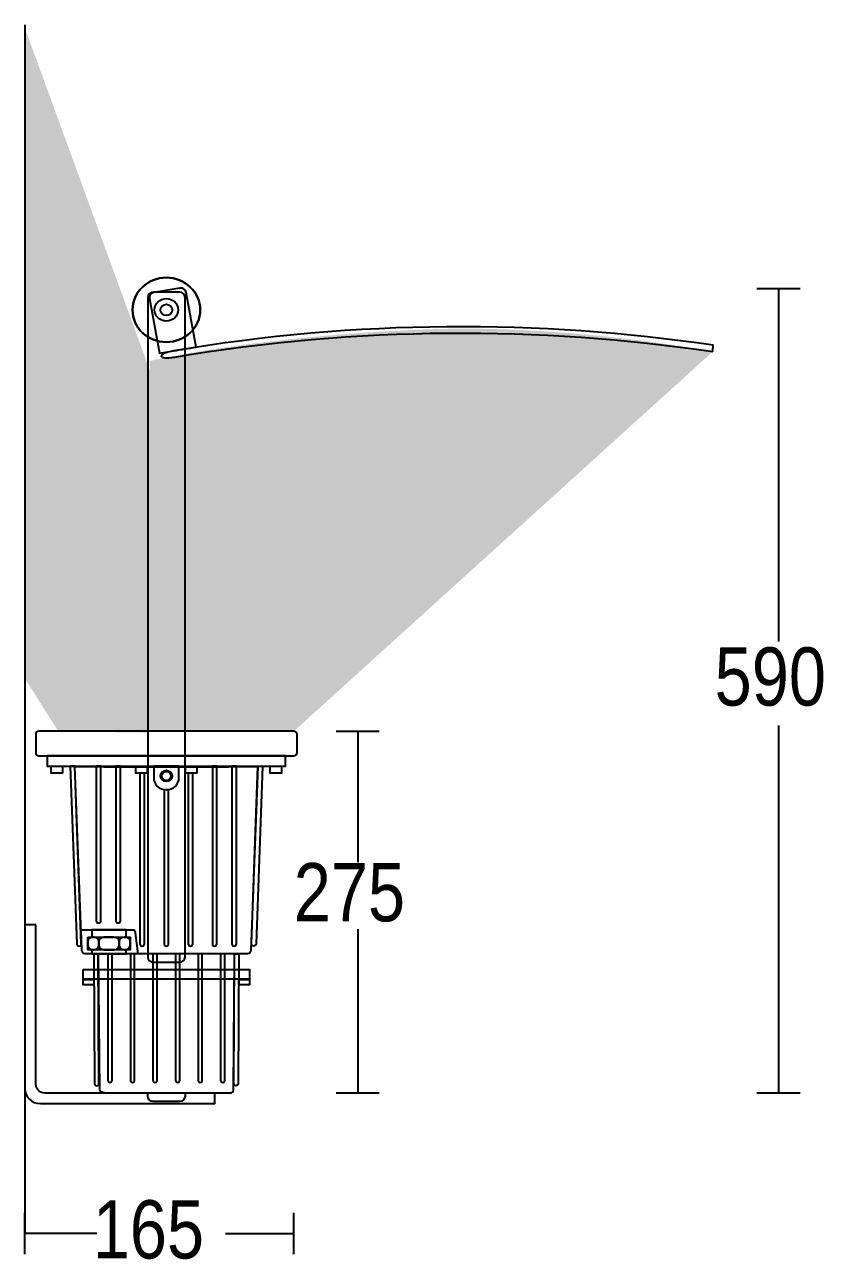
# Model space of a CAD drawing. Extents: x 0 to 113, y 0 to 281.
# Drawn here: x 19.2 to 113.3, y 135.5 to 281.1 of the extents above; entities that cross this region are included whole.
import ezdxf

# ---------------------------------------------------------------- set-up
doc = ezdxf.new("R2010")
doc.units = 0
doc.layers.add('LIVELLO_1', color=160, linetype='Continuous')
doc.styles.add('STD', font='txt')

# ---------------------------------------------------------------- blocks, each defined once
blk = doc.blocks.new('AI9-BLK1')
at = {"layer": 'LIVELLO_1'}
h = blk.add_hatch(color=255, dxfattribs=at)
h.dxf.hatch_style = 2
h.paths.add_polyline_path([(-34.78, 57.22), (-38.73, 63.46), (-38.75, 140.2), (-24, 99.8), (-24, 57.08)])
h = blk.add_hatch(color=255, dxfattribs=at)
h.dxf.hatch_style = 2
edge = h.paths.add_edge_path()
edge.add_spline(control_points=[(-24, 57.23), (-24, 57.23), (-24, 100.91), (-24, 100.91), (-24, 100.91), (-12.49, 103.66), (6.88, 104.56), (24.78, 105.47), (42.38, 102.01), (42.38, 102.01), (42.38, 102.01), (-7.03, 57.23), (-7.03, 57.23), (-7.03, 57.23), (-24, 57.23), (-24, 57.23)], knot_values=[0, 0, 0, 0, 1, 1, 1, 2, 2, 2, 3, 3, 3, 4, 4, 4, 5, 5, 5, 5], degree=3, periodic=0)
at = {"layer": 'LIVELLO_1', "color": 7}
for p, q in [((-38.73, 140.56), (-38.73, 14.4)), ((47.58, 109.44), (52.68, 109.44)), ((50.13, 109.44), (50.13, 67.84)), ((-38.73, 91.17), (-38.73, -1.98)), ((-2.04, 57.26), (3.06, 57.26)), ((0.51, 57.26), (0.51, 41.79)), ((50.13, 57.93), (50.13, 14.59)), ((0.51, 33.9), (0.51, 14.59)), ((-2.04, 14.59), (3.06, 14.59)), ((47.58, 14.59), (52.68, 14.59)), ((-38.73, -4.41), (-38.73, 0.44)), ((-7.03, -4.41), (-7.03, 0.44)), ((-30.26, -1.98), (-38.73, -1.98)), ((-15.07, -1.98), (-7.03, -1.98))]:
    blk.add_line(p, q, dxfattribs=at)
for points in [[(-7.99, 54.35), (-36.12, 54.35), (-36.12, 53.11), (-32.98, 53.11), (-11.12, 53.11), (-7.99, 53.11)], [(-35.63, 53.11), (-34.31, 53.11), (-34.31, 52.29), (-35.63, 52.29)], [(-25.64, 53.11), (-24.31, 53.11), (-24.31, 52.29), (-25.64, 52.29)], [(-19.79, 53.11), (-18.47, 53.11), (-18.47, 52.29), (-19.79, 52.29)], [(-9.8, 53.11), (-8.47, 53.11), (-8.47, 52.29), (-9.8, 52.29)], [(-26.78, 33.83), (-30.83, 33.83), (-30.83, 32.96), (-26.78, 32.96)], [(-31.31, 32.96), (-26.3, 32.96), (-26.3, 31.47), (-31.31, 31.47)], [(-26.78, 31.47), (-30.83, 31.47), (-30.83, 30.98), (-26.78, 30.98)], [(-31.87, 29.15), (-12.23, 29.15), (-12.23, 27.99), (-13.89, 27.99), (-30.22, 27.99), (-31.87, 27.99)], [(-31.87, 27.97), (-30.62, 27.97), (-30.62, 27.32), (-31.87, 27.32)], [(-13.49, 27.97), (-12.23, 27.97), (-12.23, 27.32), (-13.49, 27.32)]]:
    blk.add_lwpolyline(points, close=True, dxfattribs=at)
for centre, major_axis, ratio in [((-22.05, 106.93), (-3.99, 0), 0.952352), ((-22.05, 106.93), (-1.39, 0), 0.952506), ((-22.05, 106.93), (-0.694, 0), 0.950716), ((-22.05, 51.98), (-0.694, 0), 0.950964), ((-22.05, 51.96), (-0.541, 0), 0.956045)]:
    blk.add_ellipse(centre, major_axis=major_axis, ratio=ratio, dxfattribs=at)
for points, knots in [([(-26.04, 106.93), (-26.04, 109.03), (-24.26, 110.73), (-22.05, 110.73), (-19.85, 110.73), (-18.06, 109.03), (-18.06, 106.93), (-18.06, 104.83), (-19.85, 103.13), (-22.05, 103.13), (-24.26, 103.13), (-26.04, 104.83), (-26.04, 106.93)], [0, 0, 0, 0, 1, 1, 1, 2, 2, 2, 3, 3, 3, 4, 4, 4, 4]), ([(-23.53, 108.97), (-23.53, 108.97), (-20.45, 109.49), (-20.45, 109.49), (-20.11, 109.55), (-19.78, 109.33), (-19.72, 109), (-19.72, 109), (-18.52, 102.54), (-18.52, 102.54), (-19.41, 102.4), (-20.31, 102.25), (-21.2, 102.1), (-21.2, 102.1), (-22.86, 101.82), (-22.86, 101.82), (-22.86, 101.82), (-24.05, 108.27), (-24.05, 108.27), (-24.11, 108.6), (-23.88, 108.92), (-23.53, 108.97)], [0, 0, 0, 0, 1, 1, 1, 2, 2, 2, 3, 3, 3, 4, 4, 4, 5, 5, 5, 6, 6, 6, 7, 7, 7, 7]), ([(-23.53, 108.97), (-23.53, 108.97), (-20.45, 109.49), (-20.45, 109.49), (-20.11, 109.55), (-19.78, 109.33), (-19.72, 109), (-19.72, 109), (-18.52, 102.54), (-18.52, 102.54), (-19.41, 102.4), (-20.31, 102.25), (-21.2, 102.1), (-21.2, 102.1), (-22.86, 101.82), (-22.86, 101.82), (-22.86, 101.82), (-24.05, 108.27), (-24.05, 108.27), (-24.11, 108.6), (-23.88, 108.92), (-23.53, 108.97)], [0, 0, 0, 0, 1, 1, 1, 2, 2, 2, 3, 3, 3, 4, 4, 4, 5, 5, 5, 6, 6, 6, 7, 7, 7, 7]), ([(-23.61, 109.02), (-23.61, 109.02), (-20.49, 109.02), (-20.49, 109.02), (-20.13, 109.02), (-19.85, 108.75), (-19.85, 108.41), (-19.85, 108.41), (-19.85, 30.61), (-19.85, 30.61), (-19.85, 30.28), (-20.13, 30.01), (-20.49, 30.01), (-20.49, 30.01), (-23.61, 30.01), (-23.61, 30.01), (-23.96, 30.01), (-24.25, 30.28), (-24.25, 30.61), (-24.25, 30.61), (-24.25, 108.41), (-24.25, 108.41), (-24.25, 108.75), (-23.96, 109.02), (-23.61, 109.02)], [0, 0, 0, 0, 1, 1, 1, 2, 2, 2, 3, 3, 3, 4, 4, 4, 5, 5, 5, 6, 6, 6, 7, 7, 7, 8, 8, 8, 8]), ([(-23.61, 109.02), (-23.61, 109.02), (-20.49, 109.02), (-20.49, 109.02), (-20.13, 109.02), (-19.85, 108.75), (-19.85, 108.41), (-19.85, 108.41), (-19.85, 30.61), (-19.85, 30.61), (-19.85, 30.28), (-20.13, 30.01), (-20.49, 30.01), (-20.49, 30.01), (-23.61, 30.01), (-23.61, 30.01), (-23.96, 30.01), (-24.25, 30.28), (-24.25, 30.61), (-24.25, 30.61), (-24.25, 108.41), (-24.25, 108.41), (-24.25, 108.75), (-23.96, 109.02), (-23.61, 109.02)], [0, 0, 0, 0, 1, 1, 1, 2, 2, 2, 3, 3, 3, 4, 4, 4, 5, 5, 5, 6, 6, 6, 7, 7, 7, 8, 8, 8, 8]), ([(42.38, 102.01), (21.88, 105.06), (0.51, 105), (-21.06, 101.37), (-23.13, 101.03), (-23.25, 101.76), (-21.2, 102.1), (0.44, 105.74), (21.87, 105.81), (42.43, 102.75), (42.43, 102.75), (42.38, 102.01), (42.38, 102.01)], [0, 0, 0, 0, 1, 1, 1, 2, 2, 2, 3, 3, 3, 4, 4, 4, 4]), ([(42.38, 102.01), (21.88, 105.06), (0.51, 105), (-21.06, 101.37), (-23.13, 101.03), (-23.25, 101.76), (-21.2, 102.1), (0.44, 105.74), (21.87, 105.81), (42.43, 102.75), (42.43, 102.75), (42.38, 102.01), (42.38, 102.01)], [0, 0, 0, 0, 1, 1, 1, 2, 2, 2, 3, 3, 3, 4, 4, 4, 4]), ([(-37.07, 57.23), (-37.07, 57.23), (-7.03, 57.23), (-7.03, 57.23), (-6.82, 57.23), (-6.64, 57.07), (-6.64, 56.87), (-6.64, 56.87), (-6.64, 54.71), (-6.64, 54.71), (-6.64, 54.51), (-6.82, 54.35), (-7.03, 54.35), (-7.03, 54.35), (-37.07, 54.35), (-37.07, 54.35), (-37.29, 54.35), (-37.46, 54.51), (-37.46, 54.71), (-37.46, 54.71), (-37.46, 56.87), (-37.46, 56.87), (-37.46, 57.07), (-37.29, 57.23), (-37.07, 57.23)], [0, 0, 0, 0, 1, 1, 1, 2, 2, 2, 3, 3, 3, 4, 4, 4, 5, 5, 5, 6, 6, 6, 7, 7, 7, 8, 8, 8, 8]), ([(-32.85, 53.11), (-32.85, 53.11), (-32.08, 32.16), (-32.08, 32.16), (-32.08, 32.03), (-32.19, 31.91), (-32.33, 31.91), (-32.5, 31.91), (-32.61, 32.03), (-32.62, 32.16), (-32.62, 32.16), (-33.39, 53.11), (-33.39, 53.11), (-33.39, 53.11), (-32.85, 53.11), (-32.85, 53.11)], [0, 0, 0, 0, 1, 1, 1, 2, 2, 2, 3, 3, 3, 4, 4, 4, 5, 5, 5, 5]), ([(-12.08, 31.38), (-12.08, 31.38), (-11.25, 53.09), (-11.25, 53.09), (-11.45, 53.04), (-32.65, 53.04), (-32.85, 53.09), (-32.85, 53.09), (-32.02, 31.38), (-32.02, 31.38), (-32.02, 31.17), (-31.85, 31.01), (-31.63, 31.01), (-31.63, 31.01), (-12.47, 31.01), (-12.47, 31.01), (-12.26, 31.01), (-12.08, 31.17), (-12.08, 31.38)], [0, 0, 0, 0, 1, 1, 1, 2, 2, 2, 3, 3, 3, 4, 4, 4, 5, 5, 5, 6, 6, 6, 6]), ([(-30.31, 53.11), (-30.31, 53.11), (-29.77, 53.11), (-29.77, 53.11), (-29.77, 53.11), (-29.77, 34.88), (-29.77, 34.88), (-29.77, 34.74), (-29.89, 34.63), (-30.05, 34.63), (-30.2, 34.63), (-30.31, 34.74), (-30.31, 34.88), (-30.31, 34.88), (-30.31, 53.11), (-30.31, 53.11)], [0, 0, 0, 0, 1, 1, 1, 2, 2, 2, 3, 3, 3, 4, 4, 4, 5, 5, 5, 5]), ([(-28, 53.11), (-28, 53.11), (-27.47, 53.11), (-27.47, 53.11), (-27.47, 53.11), (-27.47, 34.88), (-27.47, 34.88), (-27.47, 34.74), (-27.59, 34.63), (-27.75, 34.63), (-27.89, 34.63), (-28, 34.74), (-28, 34.88), (-28, 34.88), (-28, 53.11), (-28, 53.11)], [0, 0, 0, 0, 1, 1, 1, 2, 2, 2, 3, 3, 3, 4, 4, 4, 5, 5, 5, 5]), ([(-23.54, 51.74), (-23.54, 51.74), (-23.54, 53.11), (-23.54, 53.11), (-23.54, 53.11), (-20.57, 53.11), (-20.57, 53.11), (-20.57, 53.11), (-20.57, 51.74), (-20.57, 51.74), (-20.57, 50.96), (-21.23, 50.33), (-22.05, 50.33), (-22.87, 50.33), (-23.54, 50.96), (-23.54, 51.74)], [0, 0, 0, 0, 1, 1, 1, 2, 2, 2, 3, 3, 3, 4, 4, 4, 5, 5, 5, 5]), ([(-16.63, 53.11), (-16.63, 53.11), (-16.1, 53.11), (-16.1, 53.11), (-16.1, 53.11), (-16.1, 32.16), (-16.1, 32.16), (-16.1, 32.03), (-16.21, 31.91), (-16.37, 31.91), (-16.52, 31.91), (-16.63, 32.03), (-16.63, 32.16), (-16.63, 32.16), (-16.63, 53.11), (-16.63, 53.11)], [0, 0, 0, 0, 1, 1, 1, 2, 2, 2, 3, 3, 3, 4, 4, 4, 5, 5, 5, 5]), ([(-14.33, 53.11), (-14.33, 53.11), (-13.79, 53.11), (-13.79, 53.11), (-13.79, 53.11), (-13.79, 32.16), (-13.79, 32.16), (-13.79, 32.03), (-13.91, 31.91), (-14.07, 31.91), (-14.21, 31.91), (-14.33, 32.03), (-14.33, 32.16), (-14.33, 32.16), (-14.33, 53.11), (-14.33, 53.11)], [0, 0, 0, 0, 1, 1, 1, 2, 2, 2, 3, 3, 3, 4, 4, 4, 5, 5, 5, 5]), ([(-11.25, 53.11), (-11.25, 53.11), (-12.02, 32.16), (-12.02, 32.16), (-12.02, 32.03), (-11.91, 31.91), (-11.77, 31.91), (-11.61, 31.91), (-11.49, 32.03), (-11.48, 32.16), (-11.48, 32.16), (-10.71, 53.11), (-10.71, 53.11), (-10.71, 53.11), (-11.25, 53.11), (-11.25, 53.11)], [0, 0, 0, 0, 1, 1, 1, 2, 2, 2, 3, 3, 3, 4, 4, 4, 5, 5, 5, 5]), ([(-24.63, 52.29), (-24.63, 52.29), (-24.63, 32.16), (-24.63, 32.16), (-24.63, 32.03), (-24.74, 31.91), (-24.9, 31.91), (-25.05, 31.91), (-25.16, 32.03), (-25.16, 32.16), (-25.16, 32.16), (-25.16, 52.29), (-25.16, 52.29), (-25.16, 52.29), (-24.63, 52.29), (-24.63, 52.29)], [0, 0, 0, 0, 1, 1, 1, 2, 2, 2, 3, 3, 3, 4, 4, 4, 5, 5, 5, 5]), ([(-18.94, 52.29), (-18.94, 52.29), (-18.94, 32.16), (-18.94, 32.16), (-18.94, 32.03), (-19.06, 31.91), (-19.22, 31.91), (-19.36, 31.91), (-19.48, 32.03), (-19.48, 32.16), (-19.48, 32.16), (-19.48, 52.29), (-19.48, 52.29), (-19.48, 52.29), (-18.94, 52.29), (-18.94, 52.29)], [0, 0, 0, 0, 1, 1, 1, 2, 2, 2, 3, 3, 3, 4, 4, 4, 5, 5, 5, 5]), ([(-21.78, 50.35), (-21.78, 50.35), (-21.78, 32.16), (-21.78, 32.16), (-21.78, 32.03), (-21.9, 31.91), (-22.06, 31.91), (-22.2, 31.91), (-22.32, 32.03), (-22.32, 32.16), (-22.32, 32.16), (-22.32, 50.35), (-22.32, 50.35), (-22.23, 50.34), (-22.14, 50.33), (-22.05, 50.33), (-21.96, 50.33), (-21.87, 50.34), (-21.78, 50.35)], [0, 0, 0, 0, 1, 1, 1, 2, 2, 2, 3, 3, 3, 4, 4, 4, 5, 5, 5, 6, 6, 6, 6]), ([(-37.44, 34.4), (-37.44, 34.4), (-37.44, 15.6), (-37.44, 15.6), (-37.44, 15.02), (-36.95, 14.56), (-36.35, 14.56), (-36.35, 14.56), (-24.25, 14.56), (-24.25, 14.56), (-24.25, 14.56), (-24.25, 14.19), (-24.25, 14.19), (-24.25, 13.85), (-23.96, 13.58), (-23.61, 13.58), (-23.61, 13.58), (-20.49, 13.58), (-20.49, 13.58), (-20.13, 13.58), (-19.85, 13.85), (-19.85, 14.19), (-19.85, 14.19), (-19.85, 14.56), (-19.85, 14.56), (-19.85, 14.56), (-16.32, 14.56), (-16.32, 14.56), (-16.32, 14.56), (-16.32, 13.33), (-16.32, 13.33), (-16.32, 13.33), (-36.91, 13.33), (-36.91, 13.33), (-37.92, 13.33), (-38.73, 14.1), (-38.73, 15.06), (-38.73, 15.06), (-38.73, 34.4), (-38.73, 34.4), (-38.73, 34.4), (-37.44, 34.4), (-37.44, 34.4)], [0, 0, 0, 0, 1, 1, 1, 2, 2, 2, 3, 3, 3, 4, 4, 4, 5, 5, 5, 6, 6, 6, 7, 7, 7, 8, 8, 8, 9, 9, 9, 10, 10, 10, 11, 11, 11, 12, 12, 12, 13, 13, 13, 14, 14, 14, 14]), ([(-26.09, 33.83), (-26.09, 33.83), (-32.11, 33.83), (-32.11, 33.83), (-32.11, 33.83), (-32.02, 31.38), (-32.02, 31.38), (-32.02, 31.17), (-31.85, 31.01), (-31.63, 31.01), (-31.63, 31.01), (-25.41, 31.01), (-25.41, 31.01), (-25.41, 31.01), (-25.71, 33.47), (-25.71, 33.47), (-25.71, 33.67), (-25.88, 33.83), (-26.09, 33.83)], [0, 0, 0, 0, 1, 1, 1, 2, 2, 2, 3, 3, 3, 4, 4, 4, 5, 5, 5, 6, 6, 6, 6]), ([(-30.73, 32.96), (-30.73, 32.96), (-30.57, 32.96), (-30.57, 32.96), (-30.25, 32.96), (-30, 32.72), (-30, 32.41), (-30, 32.41), (-30, 32.02), (-30, 32.02), (-30, 31.71), (-30.25, 31.47), (-30.57, 31.47), (-30.57, 31.47), (-30.73, 31.47), (-30.73, 31.47), (-31.05, 31.47), (-31.31, 31.71), (-31.31, 32.02), (-31.31, 32.02), (-31.31, 32.41), (-31.31, 32.41), (-31.31, 32.72), (-31.05, 32.96), (-30.73, 32.96)], [0, 0, 0, 0, 1, 1, 1, 2, 2, 2, 3, 3, 3, 4, 4, 4, 5, 5, 5, 6, 6, 6, 7, 7, 7, 8, 8, 8, 8]), ([(-29.42, 32.96), (-29.42, 32.96), (-28.19, 32.96), (-28.19, 32.96), (-27.87, 32.96), (-27.62, 32.72), (-27.62, 32.41), (-27.62, 32.41), (-27.62, 32.02), (-27.62, 32.02), (-27.62, 31.71), (-27.87, 31.47), (-28.19, 31.47), (-28.19, 31.47), (-29.42, 31.47), (-29.42, 31.47), (-29.74, 31.47), (-30, 31.71), (-30, 32.02), (-30, 32.02), (-30, 32.41), (-30, 32.41), (-30, 32.72), (-29.74, 32.96), (-29.42, 32.96)], [0, 0, 0, 0, 1, 1, 1, 2, 2, 2, 3, 3, 3, 4, 4, 4, 5, 5, 5, 6, 6, 6, 7, 7, 7, 8, 8, 8, 8]), ([(-27.04, 32.96), (-27.04, 32.96), (-26.88, 32.96), (-26.88, 32.96), (-26.56, 32.96), (-26.3, 32.72), (-26.3, 32.41), (-26.3, 32.41), (-26.3, 32.02), (-26.3, 32.02), (-26.3, 31.71), (-26.56, 31.47), (-26.88, 31.47), (-26.88, 31.47), (-27.04, 31.47), (-27.04, 31.47), (-27.36, 31.47), (-27.62, 31.71), (-27.62, 32.02), (-27.62, 32.02), (-27.62, 32.41), (-27.62, 32.41), (-27.62, 32.72), (-27.36, 32.96), (-27.04, 32.96)], [0, 0, 0, 0, 1, 1, 1, 2, 2, 2, 3, 3, 3, 4, 4, 4, 5, 5, 5, 6, 6, 6, 7, 7, 7, 8, 8, 8, 8]), ([(-30.09, 31.01), (-30.09, 31.01), (-30.01, 15.67), (-30.01, 15.67), (-30, 15.54), (-30.11, 15.44), (-30.25, 15.44), (-30.39, 15.44), (-30.51, 15.54), (-30.51, 15.67), (-30.51, 15.67), (-30.6, 31.01), (-30.6, 31.01), (-30.6, 31.01), (-30.09, 31.01), (-30.09, 31.01)], [0, 0, 0, 0, 1, 1, 1, 2, 2, 2, 3, 3, 3, 4, 4, 4, 5, 5, 5, 5]), ([(-30.09, 31.01), (-30.09, 31.01), (-30.01, 15.67), (-30.01, 15.67), (-30, 15.54), (-30.11, 15.44), (-30.25, 15.44), (-30.39, 15.44), (-30.51, 15.54), (-30.51, 15.67), (-30.51, 15.67), (-30.6, 31.01), (-30.6, 31.01), (-30.6, 31.01), (-30.09, 31.01), (-30.09, 31.01)], [0, 0, 0, 0, 1, 1, 1, 2, 2, 2, 3, 3, 3, 4, 4, 4, 5, 5, 5, 5]), ([(-29.95, 14.94), (-29.95, 14.94), (-30.09, 31.01), (-30.09, 31.01), (-29.9, 30.96), (-14.2, 30.96), (-14.01, 31.01), (-14.01, 31.01), (-14.15, 14.94), (-14.15, 14.94), (-14.15, 14.75), (-14.31, 14.59), (-14.51, 14.59), (-14.51, 14.59), (-28.95, 14.59), (-28.95, 14.59), (-29.15, 14.59), (-29.95, 14.75), (-29.95, 14.94)], [0, 0, 0, 0, 1, 1, 1, 2, 2, 2, 3, 3, 3, 4, 4, 4, 5, 5, 5, 6, 6, 6, 6]), ([(-28.45, 31.01), (-28.45, 31.01), (-28.45, 16.05), (-28.45, 16.05), (-28.45, 15.92), (-28.56, 15.82), (-28.69, 15.82), (-28.85, 15.82), (-28.95, 15.92), (-28.95, 16.05), (-28.95, 16.05), (-28.95, 31.01), (-28.95, 31.01), (-28.95, 31.01), (-28.45, 31.01), (-28.45, 31.01)], [0, 0, 0, 0, 1, 1, 1, 2, 2, 2, 3, 3, 3, 4, 4, 4, 5, 5, 5, 5]), ([(-28.45, 31.01), (-28.45, 31.01), (-28.45, 16.05), (-28.45, 16.05), (-28.45, 15.92), (-28.56, 15.82), (-28.69, 15.82), (-28.85, 15.82), (-28.95, 15.92), (-28.95, 16.05), (-28.95, 16.05), (-28.95, 31.01), (-28.95, 31.01), (-28.95, 31.01), (-28.45, 31.01), (-28.45, 31.01)], [0, 0, 0, 0, 1, 1, 1, 2, 2, 2, 3, 3, 3, 4, 4, 4, 5, 5, 5, 5]), ([(-25.79, 31.01), (-25.79, 31.01), (-25.79, 16.05), (-25.79, 16.05), (-25.79, 15.92), (-25.9, 15.82), (-26.03, 15.82), (-26.18, 15.82), (-26.29, 15.92), (-26.29, 16.05), (-26.29, 16.05), (-26.29, 31.01), (-26.29, 31.01), (-26.29, 31.01), (-25.79, 31.01), (-25.79, 31.01)], [0, 0, 0, 0, 1, 1, 1, 2, 2, 2, 3, 3, 3, 4, 4, 4, 5, 5, 5, 5]), ([(-25.79, 31.01), (-25.79, 31.01), (-25.79, 16.05), (-25.79, 16.05), (-25.79, 15.92), (-25.9, 15.82), (-26.03, 15.82), (-26.18, 15.82), (-26.29, 15.92), (-26.29, 16.05), (-26.29, 16.05), (-26.29, 31.01), (-26.29, 31.01), (-26.29, 31.01), (-25.79, 31.01), (-25.79, 31.01)], [0, 0, 0, 0, 1, 1, 1, 2, 2, 2, 3, 3, 3, 4, 4, 4, 5, 5, 5, 5]), ([(-23.13, 31.01), (-23.13, 31.01), (-23.13, 16.05), (-23.13, 16.05), (-23.13, 15.92), (-23.24, 15.82), (-23.38, 15.82), (-23.52, 15.82), (-23.63, 15.92), (-23.63, 16.05), (-23.63, 16.05), (-23.63, 31.01), (-23.63, 31.01), (-23.63, 31.01), (-23.13, 31.01), (-23.13, 31.01)], [0, 0, 0, 0, 1, 1, 1, 2, 2, 2, 3, 3, 3, 4, 4, 4, 5, 5, 5, 5]), ([(-23.13, 31.01), (-23.13, 31.01), (-23.13, 16.05), (-23.13, 16.05), (-23.13, 15.92), (-23.24, 15.82), (-23.38, 15.82), (-23.52, 15.82), (-23.63, 15.92), (-23.63, 16.05), (-23.63, 16.05), (-23.63, 31.01), (-23.63, 31.01), (-23.63, 31.01), (-23.13, 31.01), (-23.13, 31.01)], [0, 0, 0, 0, 1, 1, 1, 2, 2, 2, 3, 3, 3, 4, 4, 4, 5, 5, 5, 5]), ([(-20.47, 31.01), (-20.47, 31.01), (-20.47, 16.05), (-20.47, 16.05), (-20.47, 15.92), (-20.58, 15.82), (-20.72, 15.82), (-20.86, 15.82), (-20.97, 15.92), (-20.97, 16.05), (-20.97, 16.05), (-20.97, 31.01), (-20.97, 31.01), (-20.97, 31.01), (-20.47, 31.01), (-20.47, 31.01)], [0, 0, 0, 0, 1, 1, 1, 2, 2, 2, 3, 3, 3, 4, 4, 4, 5, 5, 5, 5]), ([(-20.47, 31.01), (-20.47, 31.01), (-20.47, 16.05), (-20.47, 16.05), (-20.47, 15.92), (-20.58, 15.82), (-20.72, 15.82), (-20.86, 15.82), (-20.97, 15.92), (-20.97, 16.05), (-20.97, 16.05), (-20.97, 31.01), (-20.97, 31.01), (-20.97, 31.01), (-20.47, 31.01), (-20.47, 31.01)], [0, 0, 0, 0, 1, 1, 1, 2, 2, 2, 3, 3, 3, 4, 4, 4, 5, 5, 5, 5]), ([(-17.81, 31.01), (-17.81, 31.01), (-17.81, 16.05), (-17.81, 16.05), (-17.81, 15.92), (-17.92, 15.82), (-18.05, 15.82), (-18.2, 15.82), (-18.31, 15.92), (-18.31, 16.05), (-18.31, 16.05), (-18.31, 31.01), (-18.31, 31.01), (-18.31, 31.01), (-17.81, 31.01), (-17.81, 31.01)], [0, 0, 0, 0, 1, 1, 1, 2, 2, 2, 3, 3, 3, 4, 4, 4, 5, 5, 5, 5]), ([(-17.81, 31.01), (-17.81, 31.01), (-17.81, 16.05), (-17.81, 16.05), (-17.81, 15.92), (-17.92, 15.82), (-18.05, 15.82), (-18.2, 15.82), (-18.31, 15.92), (-18.31, 16.05), (-18.31, 16.05), (-18.31, 31.01), (-18.31, 31.01), (-18.31, 31.01), (-17.81, 31.01), (-17.81, 31.01)], [0, 0, 0, 0, 1, 1, 1, 2, 2, 2, 3, 3, 3, 4, 4, 4, 5, 5, 5, 5]), ([(-15.15, 31.01), (-15.15, 31.01), (-15.15, 16.05), (-15.15, 16.05), (-15.15, 15.92), (-15.26, 15.82), (-15.39, 15.82), (-15.54, 15.82), (-15.65, 15.92), (-15.65, 16.05), (-15.65, 16.05), (-15.65, 31.01), (-15.65, 31.01), (-15.65, 31.01), (-15.15, 31.01), (-15.15, 31.01)], [0, 0, 0, 0, 1, 1, 1, 2, 2, 2, 3, 3, 3, 4, 4, 4, 5, 5, 5, 5]), ([(-15.15, 31.01), (-15.15, 31.01), (-15.15, 16.05), (-15.15, 16.05), (-15.15, 15.92), (-15.26, 15.82), (-15.39, 15.82), (-15.54, 15.82), (-15.65, 15.92), (-15.65, 16.05), (-15.65, 16.05), (-15.65, 31.01), (-15.65, 31.01), (-15.65, 31.01), (-15.15, 31.01), (-15.15, 31.01)], [0, 0, 0, 0, 1, 1, 1, 2, 2, 2, 3, 3, 3, 4, 4, 4, 5, 5, 5, 5]), ([(-14.01, 31.01), (-14.01, 31.01), (-14.09, 15.67), (-14.09, 15.67), (-14.1, 15.54), (-13.99, 15.44), (-13.86, 15.44), (-13.71, 15.44), (-13.6, 15.54), (-13.59, 15.67), (-13.59, 15.67), (-13.51, 31.01), (-13.51, 31.01), (-13.51, 31.01), (-14.01, 31.01), (-14.01, 31.01)], [0, 0, 0, 0, 1, 1, 1, 2, 2, 2, 3, 3, 3, 4, 4, 4, 5, 5, 5, 5]), ([(-14.01, 31.01), (-14.01, 31.01), (-14.09, 15.67), (-14.09, 15.67), (-14.1, 15.54), (-13.99, 15.44), (-13.86, 15.44), (-13.71, 15.44), (-13.6, 15.54), (-13.59, 15.67), (-13.59, 15.67), (-13.51, 31.01), (-13.51, 31.01), (-13.51, 31.01), (-14.01, 31.01), (-14.01, 31.01)], [0, 0, 0, 0, 1, 1, 1, 2, 2, 2, 3, 3, 3, 4, 4, 4, 5, 5, 5, 5])]:
    blk.add_open_spline(points, degree=3, knots=knots, dxfattribs=at)
at = {"layer": 'LIVELLO_1', "color": 7, "char_height": 6.8666, "attachment_point": 1, "style": 'STD'}
for s, insert in [('\\fArial Narrow|b0|i0;\\H6.8666;\\C7;59\\H6.8666;0', (42.6, 67.13)), ('\\fArial Narrow|b0|i0;\\H6.8666;\\C7;27\\H6.8666;5', (-7.03, 41.69)), ('\\fArial Narrow|b0|i0;\\H6.8666;\\C7;16\\H6.8666;5', (-30.73, 1.93))]:
    blk.add_mtext(s, dxfattribs=dict(at, insert=insert))

msp = doc.modelspace()

# ---------------------------------------------------------------- block references
at = {"layer": 'LIVELLO_1', "color": 7}
msp.add_blockref('AI9-BLK1', (57.916534, 140.56248), dxfattribs=at)

doc.saveas('drawing.dxf')
